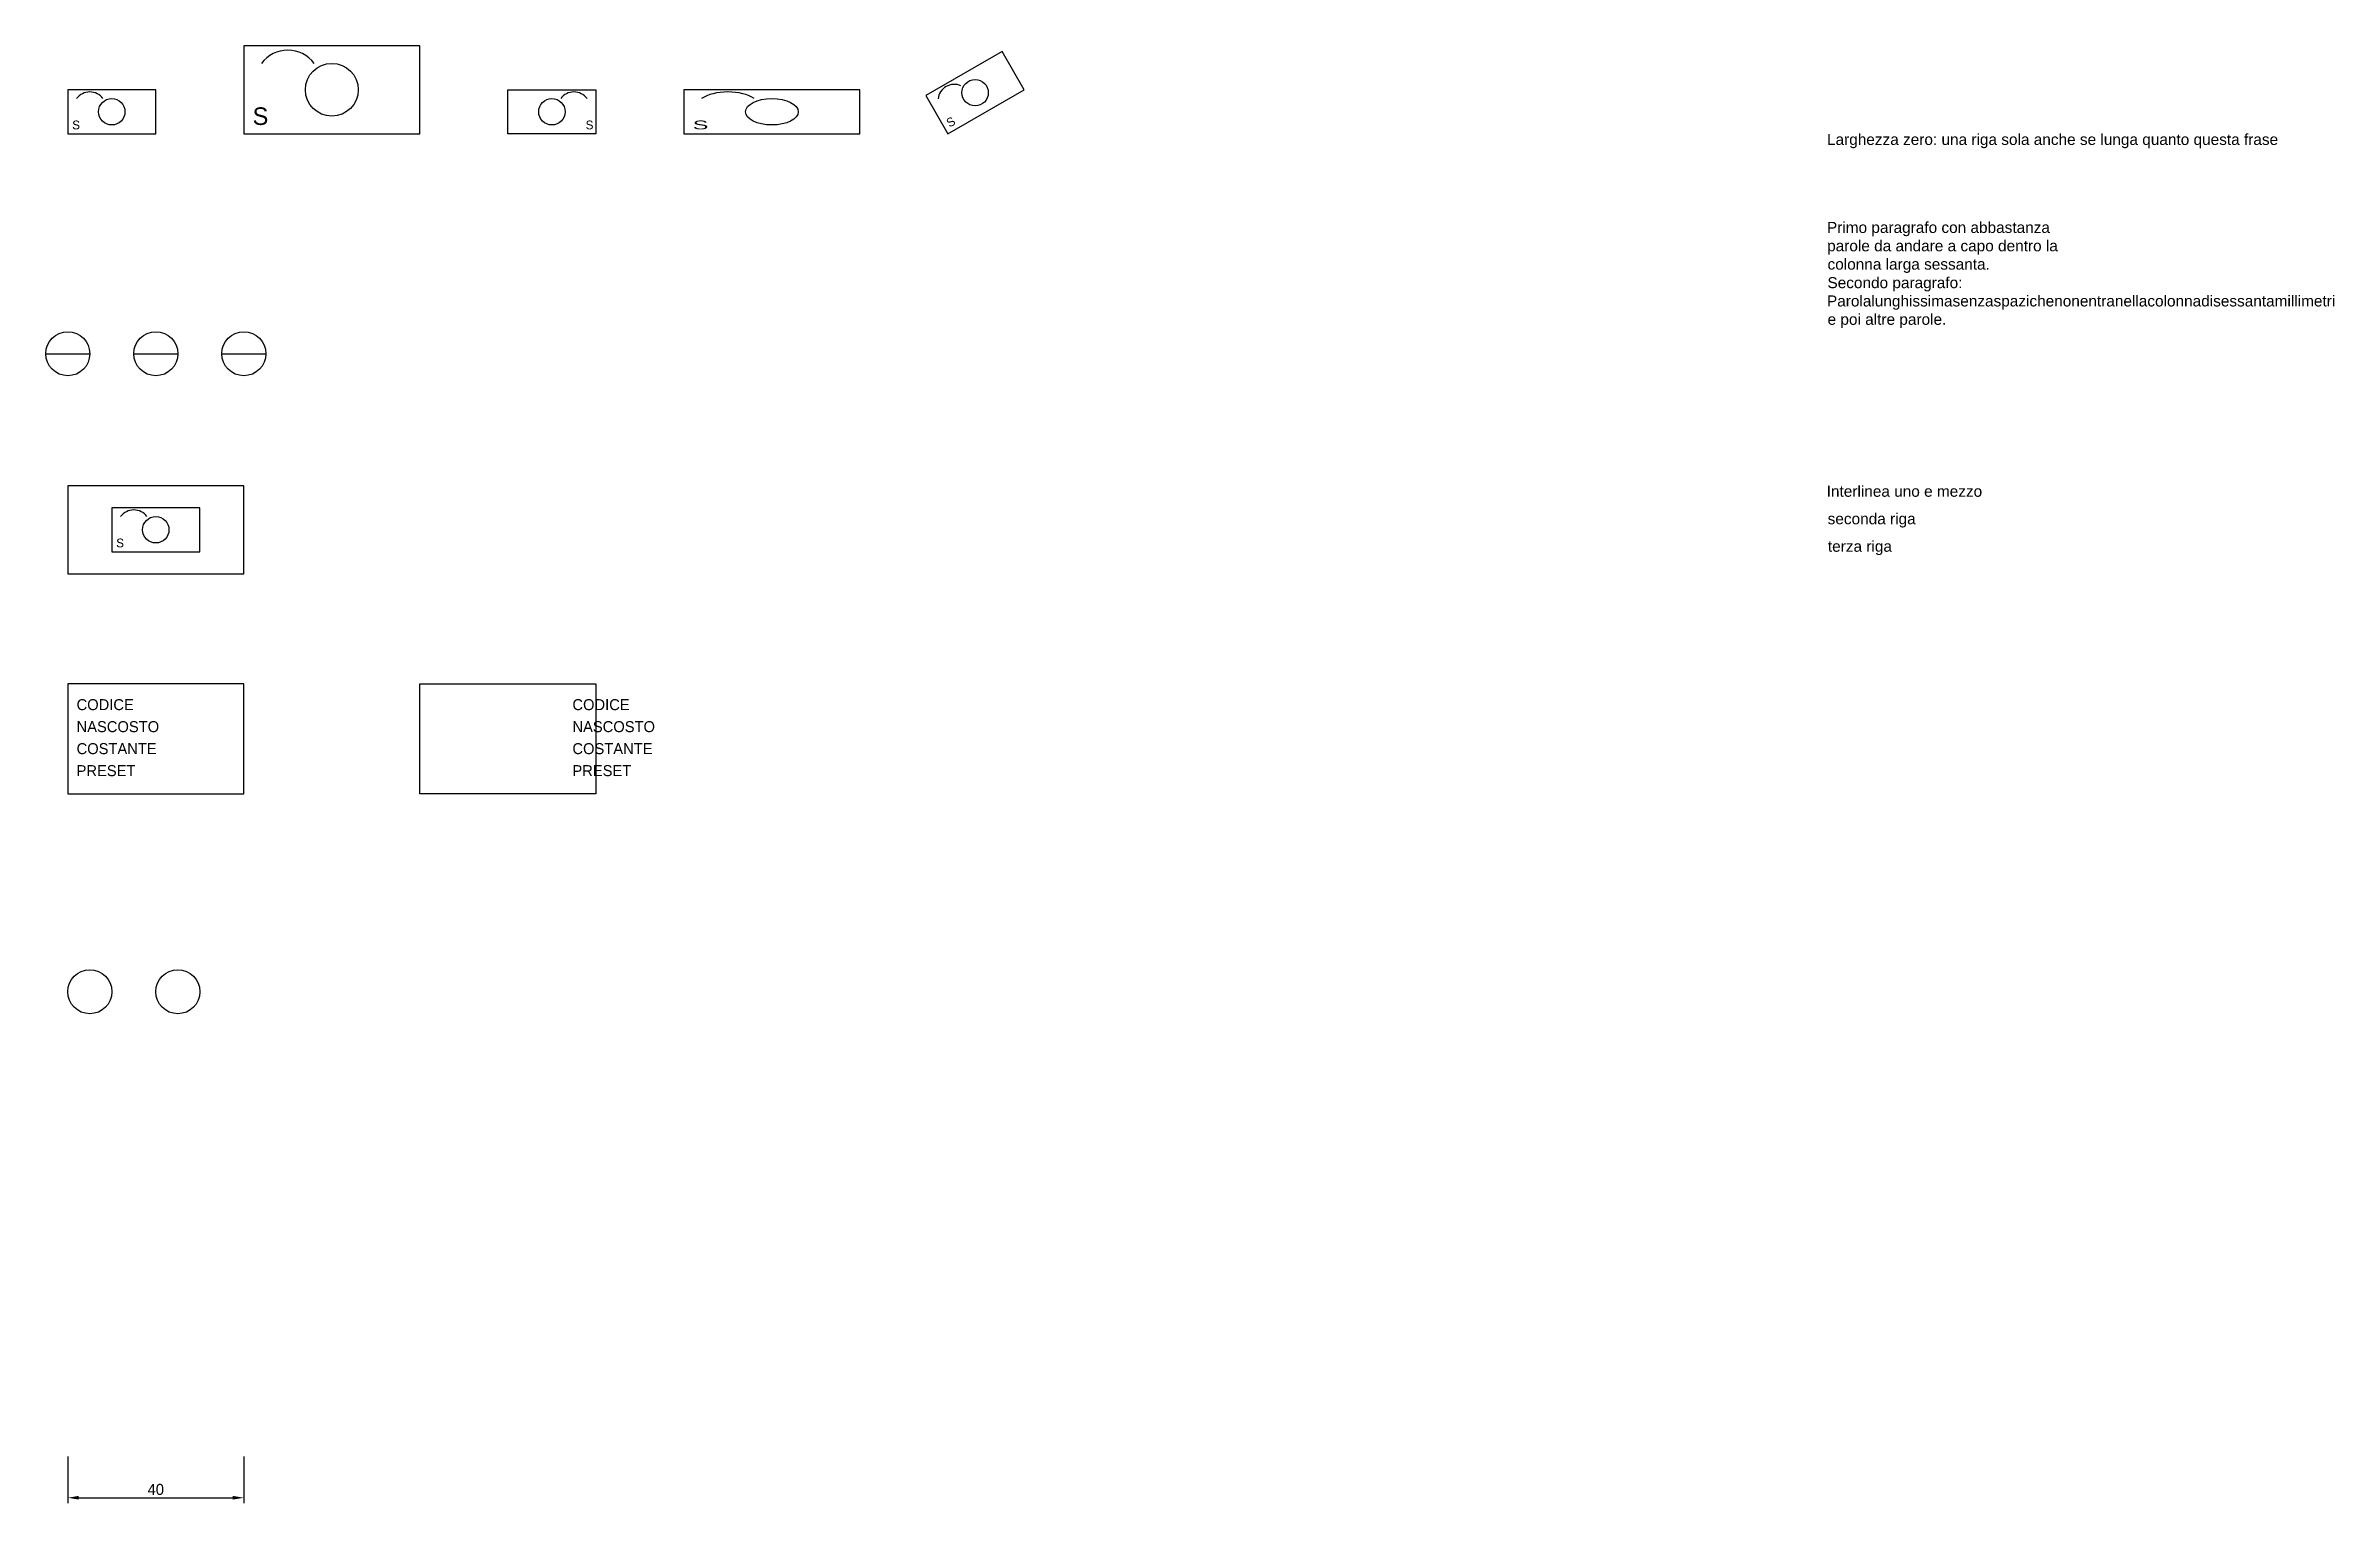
# Model space of a CAD drawing. Header units: millimetres. Extents: x -5 to 515, y -311 to 20.
import ezdxf

# ---------------------------------------------------------------- set-up
doc = ezdxf.new("R2010")
doc.units = ezdxf.units.MM
doc.styles.add('ARIAL', font='arial.ttf')

# ---------------------------------------------------------------- blocks, each defined once
blk = doc.blocks.new('SEMPLICE')
blk.add_lwpolyline([(0, 0), (20, 0), (20, 10), (0, 10)], close=True)
blk.add_circle((10, 5), 3)
blk.add_arc((5, 5.75), 3.75, 36.8699, 143.1301)
blk.add_text('S', height=2).set_placement((1, 1))

msp = doc.modelspace()

# ---------------------------------------------------------------- linework, layer by layer
for p, q in [((180, 10), (140, 10)), ((140, 10), (140, 0)), ((180, 0), (180, 10)), ((140, 0), (180, 0)), ((0, -300.62), (0, -311.25)), ((40, -300.62), (40, -311.25)), ((2.5, -310), (37.5, -310))]:
    msp.add_line(p, q)
at = {"color": 0}
for p, q in [((-5, -50), (5, -50)), ((15, -50), (25, -50)), ((35, -50), (45, -50))]:
    msp.add_line(p, q, dxfattribs=at)
for points in [[(40, 0), (80, 0), (80, 20), (40, 20)], [(200, 0), (217.32, 10), (212.32, 18.66), (195, 8.66)], [(0, 0), (20, 0), (20, 10), (0, 10)], [(120, 0), (100, 0), (100, 10), (120, 10)], [(0, -100), (40, -100), (40, -80), (0, -80)], [(0, -150), (40, -150), (40, -125), (0, -125)], [(120, -150), (80, -150), (80, -125), (120, -125)]]:
    msp.add_lwpolyline(points, close=True)
for centre, radius in [((60, 10), 6), ((206.16, 9.33), 3), ((10, 5), 3), ((110, 5), 3), ((5, -195), 5), ((25, -195), 5)]:
    msp.add_circle(centre, radius)
for centre in [(0, -50), (20, -50), (40, -50)]:
    msp.add_circle(centre, 5, dxfattribs=at)
for centre, radius, start, end in [((50, 11.5), 7.5, 36.8699, 143.1301), ((201.46, 7.48), 3.75, 66.8699, 173.1301), ((5, 5.75), 3.75, 36.8699, 143.1301), ((115, 5.75), 3.75, 36.8699, 143.1301)]:
    msp.add_arc(centre, radius, start, end)
msp.add_ellipse((150, 5.75), major_axis=(-7.5, 0), ratio=0.5, start_param=3.785094, end_param=5.639684)
msp.add_ellipse((160, 5), major_axis=(6, 0), ratio=0.5)
for points in [[(2.5, -309.58), (2.5, -310.42), (0, -310)], [(37.5, -309.58), (37.5, -310.42), (40, -310)]]:
    msp.add_solid(points)

# ---------------------------------------------------------------- block references
msp.add_blockref('SEMPLICE', (10, -95))

# ---------------------------------------------------------------- texts
for height, p in [(4, (42, 2)), (2, (1, 1)), (2, (117.67, 1))]:
    msp.add_text('S', height=height).set_placement(p)
at = {"width": 2}
msp.add_text('S', height=2, dxfattribs=at).set_placement((142, 1))
msp.add_text('S', height=2, rotation=30).set_placement((200.37, 1.37))
at = {"style": 'ARIAL'}
for s, p in [('Larghezza zero: una riga sola anche se lunga quanto questa frase', (399.74, -2.54)), ('Primo paragrafo con abbastanza', (399.73, -22.54)), ('parole da andare a capo dentro la', (399.77, -26.71)), ('colonna larga sessanta.', (399.86, -30.88)), ('Secondo paragrafo:', (399.84, -35.09)), ('Parolalunghissimasenzaspazichenonentranellacolonnadisessantamillimetri', (399.73, -39.25)), ('e poi altre parole.', (399.87, -43.42)), ('Interlinea uno e mezzo', (399.67, -82.5)), ('seconda riga', (399.89, -88.75)), ('terza riga', (399.94, -95))]:
    msp.add_text(s, height=2.5, dxfattribs=at).set_placement(p)
at = {"insert": (20, -308.12), "char_height": 2.5, "attachment_point": 5}
msp.add_mtext('40', dxfattribs=at)
for p in [(2, -131), (114.67, -131)]:
    msp.add_attdef('CODICE', p, 'A1', height=2.5)
for tag, p, s, flags in [('NASCOSTO', (2, -136), 'N1', 1), ('NASCOSTO', (114.67, -136), 'N1', 1), ('COSTANTE', (2, -141), 'K1', 2), ('COSTANTE', (114.67, -141), 'K1', 2), ('PRESET', (2, -146), 'P1', 8), ('PRESET', (114.67, -146), 'P1', 8)]:
    msp.add_attdef(tag, p, s, height=2.5, dxfattribs=dict(flags=flags))

doc.saveas('drawing.dxf')
